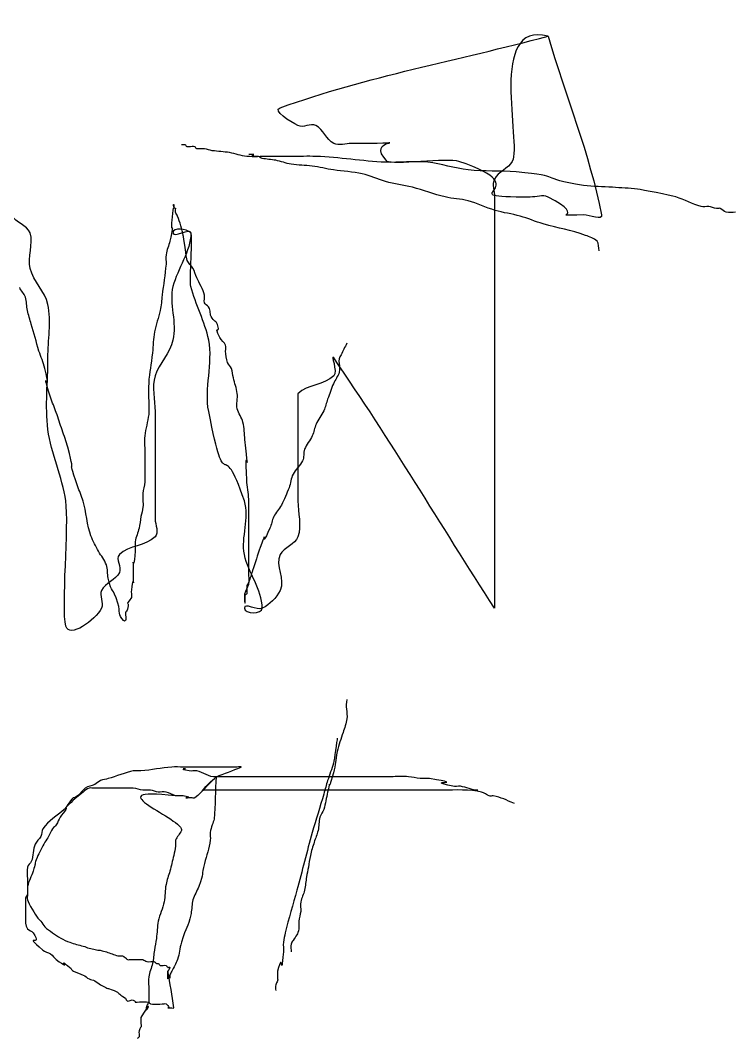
# Model space of a CAD drawing. Extents: x 12 to 154, y 536 to 784.
# Drawn here: x 67.7 to 153.5, y 662 to 784 of the extents above; entities that cross this region are included whole.
import ezdxf

# ---------------------------------------------------------------- set-up
doc = ezdxf.new("R2010")
doc.units = 0
doc.layers.add('Layer_1', color=7, linetype='CONTINUOUS')

msp = doc.modelspace()

# ---------------------------------------------------------------- linework, layer by layer
at = {"layer": 'Layer_1', "color": 7}
for points in [[(131.03551, 782.142857), (123.744436, 784.042818), (127.865027, 769.37332), (126.749795, 767.142859)], [(98.892652, 773.57143), (109.335342, 777.300962), (120.321224, 779.285716), (131.03551, 782.142857)], [(131.03551, 782.142857), (133.178366, 775.000001), (136.001574, 768.026832), (137.464081, 760.714288)], [(101.035511, 771.428574), (100.132002, 771.880326), (97.941351, 773.231678), (98.892652, 773.57143)], [(103.178367, 771.428574), (102.539492, 771.74801), (101.674386, 771.109135), (101.035511, 771.428574)], [(105.321226, 769.285715), (104.417717, 769.73747), (104.081876, 770.976819), (103.178367, 771.428574)], [(87.278488, 769.113488), (87.201527, 769.113488), (87.124567, 769.113488), (87.047606, 769.113488)], [(87.50937, 769.113488), (87.440516, 769.1479), (87.355449, 769.113488), (87.278488, 769.113488)], [(87.74028, 768.882577), (87.64291, 768.931248), (87.60674, 769.064788), (87.50937, 769.113488)], [(107.464082, 769.285715), (106.749797, 769.285715), (105.960101, 768.966276), (105.321226, 769.285715)], [(109.606938, 769.285715), (108.892653, 769.285715), (108.178367, 769.285715), (107.464082, 769.285715)], [(111.749797, 767.142859), (108.892653, 770), (115.321224, 769.285715), (109.606938, 769.285715)], [(87.971162, 768.882577), (87.894201, 768.882577), (87.809105, 768.848165), (87.74028, 768.882577)], [(88.663844, 768.882577), (88.439851, 768.93859), (88.202055, 768.882577), (87.971162, 768.882577)], [(88.894755, 768.651695), (88.78803, 768.672955), (88.769463, 768.856187), (88.663844, 768.882577)], [(89.818342, 768.651695), (89.51286, 768.689878), (89.196639, 768.591317), (88.894755, 768.651695)], [(90.741923, 768.420785), (90.428278, 768.469031), (90.133223, 768.612322), (89.818342, 768.651695)], [(92.819985, 768.189903), (92.132518, 768.30448), (91.430768, 768.314826), (90.741923, 768.420785)], [(94.898044, 767.728114), (94.191982, 767.798725), (93.519913, 768.073249), (92.819985, 768.189903)], [(95.821642, 767.728097), (94.80242, 768.067838), (96.660524, 767.959007), (95.128954, 767.959007)], [(97.437898, 767.728114), (96.59128, 767.728114), (95.740461, 767.643868), (94.898044, 767.728114)], [(96.283434, 767.728097), (96.134105, 767.765429), (95.967675, 767.679426), (95.821642, 767.728097)], [(96.745224, 767.497215), (96.577214, 767.534547), (96.450395, 767.686371), (96.283434, 767.728097)], [(98.361493, 767.266305), (97.827837, 767.373029), (97.27649, 767.379152), (96.745224, 767.497215)], [(100.208645, 767.728114), (99.285063, 767.728114), (98.361479, 767.728114), (97.437898, 767.728114)], [(100.208659, 766.804513), (99.581754, 766.903499), (98.98384, 767.141836), (98.361493, 767.266305)], [(103.210288, 767.728114), (102.21048, 767.766552), (101.209192, 767.728114), (100.208645, 767.728114)], [(102.748513, 766.573631), (101.906198, 766.688491), (101.048366, 766.671936), (100.208659, 766.804513)], [(105.288364, 766.111842), (104.437874, 766.242689), (103.601117, 766.457368), (102.748513, 766.573631)], [(111.522532, 767.035426), (108.744922, 767.158875), (105.988586, 767.621256), (103.210288, 767.728114)], [(116.602237, 767.035426), (114.916283, 767.192267), (113.214098, 766.960251), (111.522532, 767.035426)], [(120.321224, 767.142859), (119.139812, 767.536662), (112.207935, 766.684715), (111.749797, 767.142859)], [(121.451046, 766.111844), (119.815353, 766.289633), (118.240495, 766.883032), (116.602237, 767.035426)], [(128.892654, 762.857141), (118.502206, 762.857141), (130.589793, 763.720002), (120.321224, 767.142859)], [(126.749795, 767.142859), (126.298043, 766.23935), (125.058694, 765.903506), (124.606939, 764.999997)], [(108.751799, 765.650052), (107.61484, 765.902704), (106.439516, 765.934739), (105.288364, 766.111842)], [(111.522546, 764.726465), (110.582478, 764.979571), (109.702157, 765.43886), (108.751799, 765.650052)], [(127.223439, 765.880963), (125.306048, 766.059318), (123.365441, 765.90364), (121.451046, 766.111844)], [(135.304787, 764.26469), (129.506845, 765.170615), (133.233676, 765.321866), (127.223439, 765.880963)], [(114.755085, 764.03378), (113.688071, 764.309137), (112.586632, 764.439979), (111.522546, 764.726465)], [(124.606939, 764.999997), (124.2875, 764.361125), (124.606939, 763.571426), (124.606939, 762.857141)], [(138.768222, 764.03378), (137.614122, 764.116211), (136.447957, 764.086051), (135.304787, 764.26469)], [(118.680313, 762.879305), (117.35456, 763.199308), (116.07565, 763.692987), (114.755085, 764.03378)], [(131.03551, 762.857141), (130.396635, 763.176583), (129.606939, 762.857141), (128.892654, 762.857141)], [(141.769865, 763.802898), (140.774111, 763.927367), (139.769175, 763.96229), (138.768222, 764.03378)], [(146.387778, 762.879319), (145.704538, 763.096708), (142.297733, 763.736913), (141.769865, 763.802898)], [(86.123968, 761.955704), (86.123968, 760.688796), (86.149196, 762.670559), (85.893086, 760.108535)], [(86.123968, 761.724822), (86.089555, 761.793676), (86.123968, 762.032682), (86.123968, 761.955704)], [(86.354878, 761.032137), (86.354878, 762.08324), (86.463729, 761.04546), (86.123968, 761.724822)], [(121.45106, 762.417507), (120.546933, 762.660918), (119.590495, 762.659586), (118.680313, 762.879305)], [(124.683599, 761.263033), (123.586571, 761.588076), (122.555889, 762.120057), (121.45106, 762.417507)], [(124.606939, 762.857141), (124.606939, 762.142859), (124.606939, 761.428573), (124.606939, 760.714288)], [(135.321225, 760.714288), (130.295843, 760.714288), (136.331376, 760.209208), (131.03551, 762.857141)], [(149.389421, 761.724836), (148.36098, 762.027318), (147.409316, 762.554285), (146.387778, 762.879319)], [(150.313005, 761.724836), (150.007521, 761.763019), (149.684774, 761.637983), (149.389421, 761.724836)], [(151.236587, 761.493926), (150.923571, 761.54614), (150.627892, 761.685463), (150.313005, 761.724836)], [(68.892653, 758.571432), (68.573214, 759.529746), (67.069239, 759.755974), (66.749797, 760.714288)], [(85.893086, 760.108535), (85.685788, 758.035587), (86.303075, 760.559474), (85.662204, 757.568684)], [(86.58576, 760.570347), (86.521867, 760.730136), (86.396604, 760.865173), (86.354878, 761.032137)], [(87.278454, 758.26139), (87.153106, 758.95073), (86.850473, 759.908571), (86.58576, 760.570347)], [(124.606939, 760.714288), (124.606939, 757.142855), (124.606939, 753.571429), (124.606939, 749.999996)], [(127.685245, 760.570347), (126.69643, 760.847207), (125.668137, 760.971319), (124.683599, 761.263033)], [(130.455992, 759.64676), (129.521392, 759.919368), (128.62273, 760.307848), (127.685245, 760.570347)], [(137.464081, 760.714288), (137.604169, 760.01387), (136.03551, 760.714288), (135.321225, 760.714288)], [(151.698379, 761.493926), (151.555456, 761.551072), (151.388425, 761.468698), (151.236587, 761.493926)], [(152.391067, 761.032137), (152.121861, 761.099403), (151.956034, 761.390861), (151.698379, 761.493926)], [(153.545545, 761.032137), (153.160719, 761.032137), (152.764401, 760.938792), (152.391067, 761.032137)], [(88.178369, 758.571432), (87.673289, 759.076506), (86.035507, 759.285717), (86.035507, 758.571432)], [(86.035507, 758.571432), (86.035507, 757.857146), (88.178369, 759.285717), (88.178369, 758.571432)], [(135.535697, 758.26139), (133.715305, 758.944032), (132.347117, 759.095181), (130.455992, 759.64676)], [(68.892653, 754.285714), (68.546174, 755.671632), (69.344408, 757.216168), (68.892653, 758.571432)], [(88.178369, 758.571432), (88.178369, 756.312659), (86.583345, 754.334186), (86.035507, 752.142861)], [(87.740243, 755.259746), (87.665834, 755.445728), (87.28962, 758.199966), (87.278454, 758.26139)], [(88.178369, 752.142861), (87.983912, 752.920671), (88.440857, 758.308941), (88.178369, 758.571432)], [(136.921071, 757.568699), (136.581086, 757.957258), (136.01912, 758.0801), (135.535697, 758.26139)], [(85.662204, 757.568684), (85.544793, 757.020807), (85.292529, 756.505108), (85.200412, 755.952418)], [(137.151952, 756.414221), (137.074992, 756.799047), (137.179449, 757.273354), (136.921071, 757.568699)], [(85.200412, 755.952418), (85.137114, 755.572827), (85.229892, 755.181629), (85.200412, 754.797935)], [(85.200412, 754.797935), (85.105225, 753.560572), (84.892552, 752.335047), (84.738623, 751.103609)], [(88.432929, 754.336159), (88.24604, 754.672558), (87.883163, 754.902439), (87.740243, 755.259746)], [(71.035509, 749.999996), (70.722278, 751.566178), (69.280027, 752.736215), (68.892653, 754.285714)], [(88.894718, 753.181685), (88.726397, 753.560427), (88.634214, 753.973849), (88.432929, 754.336159)], [(89.818305, 751.103623), (89.666198, 751.788065), (89.178525, 752.543127), (88.894718, 753.181685)], [(68.345116, 750.872713), (68.203213, 751.298465), (67.794347, 751.601443), (67.652433, 752.027187)], [(86.035507, 752.142861), (85.531311, 750.12605), (86.539711, 747.731089), (86.035507, 745.714287)], [(90.321225, 745.714287), (89.878246, 747.929194), (88.726201, 749.951532), (88.178369, 752.142861)], [(68.575997, 749.25644), (68.46196, 749.788588), (68.517207, 750.356413), (68.345116, 750.872713)], [(84.738623, 751.103609), (84.661662, 750.487887), (84.635555, 749.863647), (84.507741, 749.25644)], [(89.818305, 750.180042), (89.720963, 750.472101), (89.885061, 750.803091), (89.818305, 751.103623)], [(71.035509, 743.571434), (71.035509, 745.714287), (71.455762, 747.898761), (71.035509, 749.999996)], [(90.280094, 749.718244), (90.149474, 749.892404), (89.887141, 749.973532), (89.818305, 750.180042)], [(90.741886, 748.332876), (90.313569, 748.903963), (90.708409, 749.147156), (90.280094, 749.718244)], [(124.606939, 749.999996), (124.606939, 737.857145), (124.606939, 725.714286), (124.606939, 713.571432)], [(69.037795, 747.640176), (68.883874, 748.178932), (68.693403, 748.708566), (68.575997, 749.25644)], [(84.507741, 749.25644), (84.326947, 748.397727), (83.97203, 747.579974), (83.815047, 746.716589)], [(91.434572, 747.409295), (91.294852, 747.968179), (91.0869, 747.872855), (90.741886, 748.332876)], [(69.961374, 744.407632), (69.627124, 745.477251), (69.345655, 746.56266), (69.037795, 747.640176)], [(91.665482, 746.023918), (90.862376, 747.630133), (91.694055, 746.371474), (91.434572, 747.409295)], [(83.815047, 746.716589), (83.662968, 745.880196), (83.67802, 745.021647), (83.584165, 744.176735)], [(92.35817, 745.100337), (92.206573, 745.454044), (91.837582, 745.679721), (91.665482, 746.023918)], [(86.035507, 745.714287), (85.648133, 744.164779), (84.397734, 742.943803), (83.892654, 741.428569)], [(90.321225, 737.14286), (89.760892, 739.944516), (90.881558, 742.912625), (90.321225, 745.714287)], [(92.35817, 744.407646), (92.332658, 744.637139), (92.449134, 744.88811), (92.35817, 745.100337)], [(106.904619, 745.331233), (106.673737, 744.869443), (106.388374, 744.431068), (106.211934, 743.945856)], [(70.654059, 742.329575), (70.476979, 743.037928), (70.17916, 743.710717), (69.961374, 744.407632)], [(71.035509, 734.999998), (70.681124, 737.83508), (71.035509, 740.714284), (71.035509, 743.571434)], [(83.584165, 744.176735), (83.416042, 742.663641), (83.206757, 742.085677), (83.122376, 740.48241)], [(92.58908, 743.022275), (92.441027, 743.46641), (92.409874, 743.942353), (92.35817, 744.407646)], [(105.321226, 743.571434), (104.914647, 744.158713), (105.8263, 741.933649), (105.321226, 741.428569)], [(124.606939, 713.571432), (118.178368, 723.57143), (112.088041, 733.797139), (105.321226, 743.571434)], [(106.211934, 743.945856), (105.665369, 743.31614), (106.181291, 742.535354), (105.981024, 741.867792)], [(71.346753, 738.866135), (69.944471, 743.35343), (71.667992, 738.273852), (70.654059, 742.329575)], [(93.050872, 742.32959), (92.953446, 742.589413), (92.676832, 742.75901), (92.58908, 743.022275)], [(93.281754, 741.175106), (93.193512, 741.557503), (93.188665, 741.962129), (93.050872, 742.32959)], [(83.892654, 741.428569), (83.440896, 740.073314), (83.892654, 738.571431), (83.892654, 737.14286)], [(93.743546, 739.327941), (93.664828, 739.957714), (93.424467, 740.556689), (93.281754, 741.175106)], [(105.321226, 741.428569), (104.191841, 740.29919), (102.164896, 740.415104), (101.035511, 739.285716)], [(105.981024, 741.867792), (105.832658, 741.373274), (105.491716, 740.956978), (105.288335, 740.482424)], [(83.122376, 740.48241), (83.081954, 739.713815), (83.122376, 738.943101), (83.122376, 738.173452)], [(105.288335, 740.482424), (105.029306, 739.877998), (104.81682, 739.254538), (104.595647, 738.635255)], [(72.039438, 737.018969), (71.820575, 737.639076), (71.542894, 738.238484), (71.346753, 738.866135)], [(93.743546, 737.480781), (93.622791, 738.084546), (93.819912, 738.716975), (93.743546, 739.327941)], [(101.035511, 739.285716), (100.949281, 739.199486), (101.035511, 731.501226), (101.035511, 730.714289)], [(104.595647, 738.635255), (104.431918, 738.176839), (104.337836, 737.691851), (104.133858, 737.249885)], [(83.122376, 738.173452), (83.122376, 737.71166), (83.176291, 737.246707), (83.122376, 736.788073)], [(94.436235, 735.864508), (94.294077, 736.433158), (93.8585, 736.906011), (93.743546, 737.480781)], [(72.732124, 734.940913), (72.501242, 735.633598), (72.282444, 736.330439), (72.039438, 737.018969)], [(83.122376, 736.788073), (83.021831, 735.93347), (82.74217, 735.104849), (82.660586, 734.248222)], [(83.892654, 737.14286), (83.892654, 734.285713), (83.892654, 731.428571), (83.892654, 728.571433)], [(94.60694, 726.428571), (91.749796, 734.999998), (92.550739, 725.995287), (90.321225, 737.14286)], [(104.133858, 737.249885), (103.873836, 736.686476), (103.470307, 736.197012), (103.210274, 735.633612)], [(73.178371, 726.428571), (72.761873, 729.344047), (71.400801, 732.077668), (71.035509, 734.999998)], [(73.424806, 732.862851), (73.238995, 733.56897), (72.963017, 734.248222), (72.732124, 734.940913)], [(94.667117, 733.786444), (94.597753, 734.47994), (94.605265, 735.188369), (94.436235, 735.864508)], [(103.210274, 735.633612), (103.006293, 735.191646), (102.952463, 734.690203), (102.748484, 734.248236)], [(82.660586, 734.248222), (82.587623, 733.482037), (82.660586, 732.708921), (82.660586, 731.93927)], [(94.897998, 728.937635), (94.609307, 734.711511), (95.286552, 727.591955), (94.667117, 733.786444)], [(102.748484, 734.248236), (102.488462, 733.684836), (102.047652, 733.211121), (101.8249, 732.631969)], [(74.579289, 728.244935), (73.092521, 732.705245), (74.599415, 728.398885), (73.424806, 732.862851)], [(101.8249, 732.631969), (101.656834, 732.195011), (101.790176, 731.671662), (101.59399, 731.246593)], [(82.660586, 731.93927), (82.660586, 731.246579), (82.660586, 730.553893), (82.660586, 729.861208)], [(101.59399, 731.246593), (101.316535, 730.645452), (100.735603, 730.222506), (100.439512, 729.630329)], [(101.035511, 730.714289), (101.035511, 729.285718), (101.035511, 727.857147), (101.035511, 726.428571)], [(82.660586, 729.861208), (82.660586, 729.476385), (82.695453, 729.089977), (82.660586, 728.706725)], [(95.128909, 726.628677), (95.085992, 727.400982), (94.936635, 728.165112), (94.897998, 728.937635)], [(100.439512, 729.630329), (100.18893, 729.129163), (100.131653, 728.552809), (99.97772, 728.014056)], [(75.271975, 726.39777), (75.095972, 727.03137), (74.787236, 727.621092), (74.579289, 728.244935)], [(82.660586, 728.706725), (82.618209, 728.240488), (82.465591, 727.788132), (82.429705, 727.321357)], [(83.892654, 728.571433), (83.892654, 727.142856), (83.892654, 725.714286), (83.892654, 724.285715)], [(99.97772, 728.014056), (99.669861, 727.321371), (99.410854, 726.604835), (99.054139, 725.935992)], [(73.178371, 711.42857), (72.622814, 713.650799), (73.595032, 723.511902), (73.178371, 726.428571)], [(76.195556, 722.241652), (75.763976, 723.392549), (75.585461, 725.269229), (75.271975, 726.39777)], [(82.429705, 727.321357), (82.388375, 726.784183), (82.474407, 726.241978), (82.429705, 725.705084)], [(94.60694, 719.999997), (94.186689, 722.101243), (95.28457, 724.395679), (94.60694, 726.428571)], [(95.128909, 724.781517), (95.128909, 725.397239), (95.163066, 726.013911), (95.128909, 726.628677)], [(101.035511, 726.428571), (101.035511, 725), (101.487266, 723.498117), (101.035511, 722.142859)], [(82.429705, 725.705084), (82.397078, 725.313997), (82.269009, 724.936723), (82.198823, 724.55061)], [(99.054139, 725.935992), (98.792955, 725.446287), (98.378762, 725.047033), (98.130555, 724.550624)], [(82.198823, 724.55061), (82.115059, 724.089997), (82.073191, 723.621404), (81.967912, 723.165231)], [(83.892654, 724.285715), (83.892654, 723.57143), (84.397734, 722.647933), (83.892654, 722.142859)], [(95.128909, 721.318079), (95.128909, 722.472559), (95.128909, 723.627034), (95.128909, 724.781517)], [(97.668765, 723.165245), (96.19367, 719.92004), (97.668403, 724.030106), (96.514285, 720.856287)], [(98.130555, 724.550624), (97.912854, 724.115239), (97.870192, 723.608382), (97.668765, 723.165245)], [(81.967912, 723.165231), (81.841912, 722.619269), (81.598238, 722.101657), (81.506115, 721.548958)], [(77.119143, 720.394483), (76.795189, 721.001894), (76.437272, 721.597079), (76.195556, 722.241652)], [(83.892654, 722.142859), (82.763266, 721.013474), (80.736321, 721.129385), (79.606942, 719.999997)], [(81.506115, 721.548958), (81.442817, 721.169368), (81.540981, 720.777725), (81.506115, 720.394483)], [(101.035511, 722.142859), (100.716072, 721.184539), (99.344407, 720.903506), (98.892652, 719.999997)], [(78.042722, 718.778211), (77.834035, 719.362582), (77.411149, 719.846969), (77.119143, 720.394483)], [(81.506115, 720.394483), (81.199304, 717.019537), (81.275233, 720.990465), (81.275233, 717.623736)], [(95.128909, 717.854647), (95.128909, 719.009121), (95.128909, 720.163602), (95.128909, 721.318079)], [(96.514285, 720.856287), (96.182578, 719.944087), (95.897917, 719.007185), (95.590704, 718.08554)], [(79.606942, 719.999997), (79.101862, 719.494926), (79.926375, 718.496022), (79.606942, 717.857144)], [(96.749796, 713.571432), (96.749796, 715.830199), (95.049921, 717.785099), (94.60694, 719.999997)], [(98.892652, 719.999997), (98.253777, 718.722247), (99.53153, 716.992041), (98.892652, 715.714288)], [(79.606942, 717.857144), (79.155187, 716.953632), (77.915835, 716.617797), (77.46408, 715.714288)], [(78.273604, 717.161947), (78.151232, 717.692233), (78.225755, 718.26569), (78.042722, 718.778211)], [(81.275233, 717.623736), (81.275233, 715.197059), (81.349926, 718.221073), (81.044351, 715.776568)], [(95.128909, 716.469276), (95.229085, 716.920064), (95.128909, 717.392855), (95.128909, 717.854647)], [(95.590704, 718.08554), (95.436782, 717.623751), (95.299829, 717.155946), (95.128911, 716.700169)], [(79.428087, 714.160304), (78.754382, 716.349838), (78.745751, 715.115985), (78.273604, 717.161947)], [(95.128911, 716.700169), (95.068477, 716.53902), (94.931762, 716.407129), (94.898001, 716.238374)], [(77.46408, 715.714288), (77.144647, 715.075407), (77.783519, 714.210304), (77.46408, 713.571432)], [(81.044351, 715.776568), (81.006168, 715.471087), (81.128937, 715.149006), (81.044351, 714.852989)], [(94.667119, 714.391214), (94.667119, 714.699074), (94.600335, 715.014261), (94.667119, 715.314793)], [(94.667119, 715.314793), (94.757034, 715.719396), (95.038999, 716.064673), (95.128909, 716.469276)], [(94.898001, 715.314807), (94.84933, 715.217437), (94.71579, 715.181267), (94.667119, 715.083897)], [(94.898001, 716.238374), (94.852704, 716.011971), (94.898001, 715.776582), (94.898001, 715.545689)], [(94.898001, 715.545689), (94.898001, 715.468728), (94.932414, 715.383632), (94.898001, 715.314807)], [(98.892652, 715.714288), (98.4409, 714.810779), (97.653305, 714.023181), (96.749796, 713.571432)], [(80.120769, 712.082242), (79.359287, 712.843716), (79.77208, 713.042308), (79.428087, 714.160304)], [(81.044351, 714.852989), (80.121334, 713.468458), (80.859759, 714.853596), (80.582562, 713.46761)], [(94.667119, 714.391214), (94.667119, 714.314254), (94.590159, 714.160332), (94.667119, 714.160332)], [(96.749796, 713.571432), (96.110921, 713.251993), (94.60694, 714.285717), (94.60694, 713.571432)], [(94.667119, 715.083897), (94.63197, 715.013626), (94.667119, 714.495192), (94.667119, 714.391214)], [(94.667119, 714.160332), (94.74408, 714.160332), (94.667119, 714.314254), (94.667119, 714.391214)], [(77.46408, 713.571432), (76.749795, 712.142855), (73.565745, 709.879071), (73.178371, 711.42857)], [(80.35168, 713.005821), (80.308848, 712.834438), (80.422546, 712.153108), (80.35168, 712.082242)], [(80.582562, 713.46761), (80.548801, 713.298864), (80.393406, 713.172787), (80.35168, 713.005821)], [(94.60694, 713.571432), (94.60694, 712.857149), (96.749796, 712.857149), (96.749796, 713.571432)], [(80.35168, 712.082242), (80.297226, 712.027789), (80.175195, 712.027789), (80.120769, 712.082242)], [(106.904619, 702.615529), (106.650635, 701.863926), (107.01347, 701.06849), (106.904619, 700.306574)], [(106.904619, 700.306574), (106.832137, 699.799207), (106.607302, 699.183726), (106.44283, 698.690307)], [(106.44283, 698.690307), (106.178272, 697.896621), (105.948386, 697.240415), (105.750142, 696.38135)], [(105.750142, 697.997616), (105.710854, 697.722684), (105.386924, 695.365625), (105.28835, 694.995973)], [(105.750142, 696.38135), (105.486123, 695.237309), (105.58474, 694.928239), (105.28835, 693.841499)], [(87.278491, 694.534184), (86.816699, 694.534184), (86.353733, 694.567094), (85.893111, 694.534184)], [(94.205358, 694.534184), (94.345503, 694.59785), (93.897496, 694.534184), (93.743566, 694.534184)], [(105.28835, 694.995973), (105.100214, 694.29047), (104.81345, 693.614832), (104.595661, 692.917912)], [(81.275199, 694.072392), (80.400886, 693.913425), (79.13931, 693.408538), (78.273556, 693.148805)], [(82.198786, 694.072392), (81.891984, 694.04688), (81.578092, 694.127441), (81.275199, 694.072392)], [(85.893111, 694.534184), (84.655239, 694.445771), (83.435519, 694.175451), (82.198786, 694.072392)], [(87.971176, 694.072397), (86.379284, 694.33772), (88.156108, 694.303279), (87.278491, 694.303279)], [(91.434609, 694.534184), (90.049238, 694.534184), (88.663859, 694.534184), (87.278491, 694.534184)], [(88.894755, 694.072397), (88.589993, 694.115966), (88.274849, 694.021771), (87.971176, 694.072397)], [(91.203715, 693.379715), (90.357097, 692.533094), (89.577862, 691.61324), (88.663859, 690.839855)], [(91.203715, 693.379715), (90.34056, 693.230499), (89.690219, 693.958759), (88.894755, 694.072397)], [(89.58746, 691.763423), (90.083307, 692.34192), (90.664971, 692.84094), (91.203727, 693.379701)], [(91.203715, 693.379715), (91.126755, 691.686479), (91.107989, 689.989589), (90.972833, 688.300004)], [(92.819985, 693.379715), (92.281226, 693.379715), (91.737057, 693.30352), (91.203715, 693.379715)], [(91.203727, 693.379701), (92.204271, 693.764532), (93.229449, 694.090587), (94.205358, 694.534184)], [(93.281774, 694.534184), (92.666052, 694.534184), (92.050333, 694.534184), (91.434609, 694.534184)], [(97.437898, 693.379715), (95.898594, 693.379715), (94.359288, 693.379715), (92.819985, 693.379715)], [(93.743566, 694.534184), (93.589645, 694.534184), (93.435707, 694.534184), (93.281774, 694.534184)], [(109.213577, 693.379715), (105.28835, 693.379715), (101.363125, 693.379715), (97.437898, 693.379715)], [(105.28835, 693.841499), (104.431703, 690.700453), (105.136611, 693.876677), (104.595661, 691.532541)], [(112.446116, 693.379715), (111.368602, 693.379715), (110.291088, 693.379715), (109.213577, 693.379715)], [(114.293282, 693.379715), (113.679125, 693.423595), (113.061838, 693.379715), (112.446116, 693.379715)], [(115.678655, 693.148805), (115.212416, 693.191183), (114.760253, 693.346351), (114.293282, 693.379715)], [(76.657289, 692.456131), (76.19163, 692.223293), (75.906309, 692.296965), (75.502809, 691.994341)], [(86.354904, 691.070735), (76.218256, 692.305707), (87.675698, 688.17083), (87.047595, 686.914625)], [(77.349974, 692.917923), (77.094913, 692.808619), (76.905496, 692.580234), (76.657289, 692.456131)], [(78.273556, 693.148805), (77.969602, 693.057614), (77.641651, 693.042931), (77.349974, 692.917923)], [(104.595661, 692.917912), (104.428531, 692.383102), (104.291974, 691.839193), (104.133872, 691.301645)], [(116.833133, 693.148805), (116.453543, 693.212102), (116.061902, 693.113995), (115.678655, 693.148805)], [(119.603883, 692.225226), (115.763698, 693.078599), (121.775383, 692.325091), (116.833133, 693.148805)], [(120.527464, 692.225226), (120.22198, 692.263409), (119.904412, 692.15847), (119.603883, 692.225226)], [(122.605526, 691.763437), (121.882147, 691.761935), (121.23157, 692.137213), (120.527464, 692.225226)], [(75.271912, 691.532501), (73.982032, 690.529255), (74.000174, 690.491659), (72.962955, 689.454439)], [(74.579227, 691.070763), (73.825118, 690.50518), (74.362575, 691.261761), (73.65564, 690.378069)], [(75.502809, 691.994341), (75.154507, 691.733129), (74.927529, 691.331987), (74.579227, 691.070763)], [(75.964598, 691.99429), (75.701344, 691.90653), (75.490957, 691.702872), (75.271912, 691.532501)], [(76.657289, 691.99429), (76.426407, 691.99429), (76.183651, 692.067339), (75.964598, 691.99429)], [(78.273556, 691.99429), (77.7348, 691.99429), (77.196044, 691.99429), (76.657289, 691.99429)], [(80.351617, 691.99429), (79.658932, 691.99429), (78.966241, 691.99429), (78.273556, 691.99429)], [(81.275199, 691.99429), (80.969219, 692.028278), (80.659477, 691.99429), (80.351617, 691.99429)], [(82.429679, 691.763409), (82.039635, 691.80675), (81.665249, 691.950977), (81.275199, 691.99429)], [(83.35326, 691.763409), (83.047776, 691.801591), (82.735656, 691.729421), (82.429679, 691.763409)], [(84.276848, 691.532527), (83.961961, 691.5719), (83.668147, 691.724064), (83.35326, 691.763409)], [(85.200426, 691.532527), (84.899894, 691.599283), (84.582329, 691.494344), (84.276848, 691.532527)], [(86.354904, 691.070737), (85.970078, 691.224659), (85.605029, 691.442617), (85.200426, 691.532527)], [(87.278491, 691.070737), (86.974815, 691.121364), (86.662763, 691.070737), (86.354904, 691.070737)], [(88.202069, 690.839855), (86.495811, 690.839855), (89.0769, 690.771002), (87.278491, 691.070737)], [(89.818342, 691.763423), (89.741381, 691.763423), (89.537343, 691.705001), (89.58746, 691.763423)], [(90.280131, 691.763423), (90.12621, 691.763423), (89.972271, 691.763423), (89.818342, 691.763423)], [(91.896401, 691.763423), (91.357645, 691.763423), (90.818889, 691.763423), (90.280131, 691.763423)], [(96.976106, 691.763423), (95.28287, 691.763423), (93.589637, 691.763423), (91.896401, 691.763423)], [(114.062386, 691.763423), (108.366959, 691.763423), (102.671532, 691.763423), (96.976106, 691.763423)], [(104.133872, 691.301645), (103.680408, 689.759864), (103.189997, 688.22898), (102.748499, 686.683732)], [(104.595661, 691.532541), (104.436099, 690.841123), (104.342556, 690.132679), (104.133872, 689.454479)], [(118.449403, 691.763423), (116.987063, 691.763423), (115.524726, 691.763423), (114.062386, 691.763423)], [(123.067315, 691.532541), (121.751413, 691.891424), (119.799828, 691.763423), (118.449403, 691.763423)], [(123.9909, 691.070752), (123.664363, 691.179602), (123.399388, 691.44198), (123.067315, 691.532541)], [(124.452689, 691.070752), (124.300865, 691.09598), (124.136929, 691.022081), (123.9909, 691.070752)], [(126.992543, 690.147164), (125.961599, 690.588995), (125.47012, 690.901175), (124.452689, 691.070752)], [(73.65564, 690.378069), (73.501719, 690.147187), (73.34778, 689.91628), (73.193851, 689.685384)], [(73.193851, 689.685384), (73.193851, 689.608423), (73.233451, 689.520492), (73.193851, 689.454502)], [(88.663859, 690.839855), (88.546363, 690.740416), (88.355999, 690.839855), (88.202069, 690.839855)], [(72.962955, 689.454439), (72.167318, 688.6588), (71.062336, 688.104335), (70.423104, 687.145482)], [(72.501165, 688.53092), (72.318728, 688.239037), (72.230315, 687.893729), (72.039376, 687.607333)], [(73.193851, 689.454502), (72.995851, 689.124515), (72.705121, 688.857253), (72.501165, 688.53092)], [(103.67208, 688.530898), (103.528874, 688.005845), (103.56357, 687.444914), (103.44117, 686.914625)], [(104.133872, 689.454479), (104.032647, 689.125499), (103.762644, 688.862968), (103.67208, 688.530898)], [(72.039376, 687.607333), (71.91862, 687.426199), (71.698334, 687.326675), (71.577584, 687.145544)], [(90.741923, 687.607311), (90.654758, 687.302189), (90.550386, 686.998619), (90.511041, 686.683732)], [(90.972833, 688.300004), (90.953558, 688.057387), (90.808792, 687.841333), (90.741923, 687.607311)], [(70.192193, 686.2219), (70.020102, 685.877703), (69.655802, 685.649974), (69.499508, 685.298313)], [(70.423104, 687.145482), (70.247072, 686.881434), (70.334124, 686.50573), (70.192193, 686.2219)], [(71.115789, 686.221963), (70.97811, 685.981018), (70.791681, 685.770216), (70.653997, 685.529272)], [(71.577584, 687.145544), (71.386671, 686.859157), (71.286562, 686.520808), (71.115789, 686.221963)], [(87.047595, 686.914625), (86.846902, 686.513225), (86.512484, 686.180353), (86.354904, 685.760151)], [(90.511041, 686.683732), (90.472859, 686.378248), (90.545029, 686.066128), (90.511041, 685.760151)], [(102.748499, 686.683732), (102.091776, 684.385206), (101.541129, 682.06013), (100.901333, 679.756859)], [(103.44117, 686.914625), (103.331724, 686.440318), (103.122533, 685.994496), (102.979378, 685.529249)], [(69.499508, 685.298313), (69.211321, 684.649894), (69.31724, 683.872466), (69.037719, 683.22026)], [(70.653997, 685.529272), (70.483238, 685.230426), (70.346137, 684.91355), (70.192208, 684.60569)], [(86.354904, 685.06746), (86.306233, 684.678044), (86.212264, 684.295379), (86.123993, 683.912982)], [(86.354904, 685.760151), (86.273833, 685.543952), (86.383562, 685.296575), (86.354904, 685.06746)], [(90.511041, 685.760151), (90.402985, 684.787677), (90.055678, 683.938701), (89.818356, 682.989403)], [(102.979378, 685.529249), (102.8146, 684.993711), (102.64358, 684.458946), (102.517588, 683.912982)], [(69.730418, 683.682112), (69.396871, 682.903843), (69.561558, 682.944605), (69.268629, 682.065839)], [(70.192208, 684.60569), (70.038286, 684.297831), (69.866002, 683.998475), (69.730418, 683.682112)], [(86.123993, 683.912982), (85.981269, 683.294564), (85.825732, 682.679061), (85.662204, 682.065816)], [(102.517588, 683.912982), (102.41231, 683.456811), (102.370442, 682.988219), (102.286706, 682.527606)], [(68.575921, 682.527566), (68.475745, 682.076772), (68.575921, 681.603987), (68.575921, 681.142195)], [(69.037719, 683.22026), (68.928415, 682.965198), (68.636123, 682.798467), (68.575921, 682.527566)], [(89.818356, 682.989403), (89.42631, 681.421221), (89.768466, 682.018475), (89.125665, 680.218648)], [(102.286706, 682.527606), (102.216492, 682.14149), (102.120313, 681.760236), (102.055796, 681.373131)], [(68.575921, 681.142195), (68.575921, 680.834336), (68.575921, 680.526476), (68.575921, 680.218608)], [(69.268629, 682.065839), (69.056739, 681.430221), (68.738063, 680.867181), (68.575935, 680.218671)], [(85.662204, 682.065816), (85.517836, 681.524422), (85.303672, 681.000267), (85.200412, 680.44955)], [(102.055796, 681.373131), (101.966335, 680.836312), (101.947286, 680.287147), (101.824914, 679.756859)], [(68.575935, 680.218671), (68.557226, 680.143978), (68.575935, 680.064749), (68.575935, 679.987789)], [(68.575921, 680.218608), (68.575921, 679.910749), (68.575921, 679.602889), (68.575921, 679.29503)], [(68.575935, 679.987789), (68.575935, 679.756907), (68.621233, 679.521512), (68.575935, 679.295103)], [(85.200412, 680.44955), (85.071974, 679.764538), (85.113105, 679.053487), (84.96953, 678.371488)], [(89.125665, 680.218648), (88.928515, 679.666649), (88.594013, 679.16598), (88.43298, 678.602384)], [(68.345053, 678.833311), (68.296382, 678.68727), (68.345053, 678.525452), (68.345053, 678.371522)], [(68.575935, 679.295103), (68.542174, 679.126357), (68.399478, 678.996581), (68.345053, 678.833311)], [(68.575921, 679.29503), (68.575921, 679.064148), (68.512482, 678.824351), (68.575921, 678.602344)], [(100.901333, 679.756859), (100.431142, 678.064184), (99.911282, 676.390221), (99.515959, 674.677154)], [(101.824914, 679.756859), (101.715469, 679.282557), (101.4502, 678.850407), (101.363125, 678.371488)], [(68.345053, 678.371522), (68.345053, 677.755794), (68.345053, 677.140075), (68.345053, 676.524356)], [(68.575921, 678.602344), (68.680491, 678.236335), (69.588062, 676.723555), (69.730404, 676.524283)], [(84.96953, 678.371488), (84.803987, 677.58518), (84.442377, 676.84883), (84.276845, 676.06253)], [(88.43298, 678.602384), (88.28348, 678.079094), (88.316107, 677.51826), (88.202098, 676.986112)], [(101.363125, 678.371488), (101.294271, 677.992867), (101.401421, 677.599926), (101.363125, 677.217005)], [(68.345053, 676.524356), (68.345053, 676.092835), (68.272004, 675.518868), (68.575935, 675.138977)], [(69.730404, 676.524283), (69.856943, 676.347146), (70.056204, 676.232478), (70.192193, 676.06249)], [(88.202098, 676.986112), (87.776668, 675.000763), (87.682357, 675.58557), (87.047623, 673.522679)], [(101.363125, 677.217005), (101.324064, 676.82651), (101.175557, 676.452575), (101.132215, 676.06253)], [(68.575935, 675.138977), (68.749302, 674.922297), (69.114696, 674.908095), (69.268629, 674.677188)], [(70.192193, 676.06249), (70.36556, 675.845782), (70.457771, 675.566028), (70.653983, 675.369805)], [(70.653983, 675.369805), (70.926109, 675.097679), (71.264424, 674.900793), (71.57757, 674.677114)], [(84.276845, 676.06253), (84.13327, 675.380526), (84.13806, 674.6753), (84.045934, 673.984468)], [(101.132215, 675.138943), (101.036205, 674.466809), (100.782488, 674.32517), (100.439527, 673.753572)], [(101.132215, 676.06253), (101.098227, 675.756553), (101.175755, 675.443713), (101.132215, 675.138943)], [(69.268629, 674.677188), (70.587315, 672.699152), (67.797578, 674.896476), (70.423104, 672.599126)], [(71.57757, 674.677114), (72.230431, 674.210786), (72.895402, 673.815033), (73.655626, 673.522639)], [(84.045934, 673.984468), (83.984054, 673.520414), (83.886231, 673.061811), (83.815024, 672.599092)], [(99.515959, 674.677154), (99.427717, 674.294757), (99.324111, 673.913174), (99.285077, 673.522679)], [(70.423104, 672.599126), (70.682134, 672.372468), (71.066602, 672.337403), (71.346691, 672.137334)], [(73.655626, 673.522639), (74.178592, 673.321493), (74.735215, 673.221852), (75.271898, 673.06085)], [(75.271898, 673.06085), (75.50502, 672.990863), (75.728469, 672.888986), (75.964584, 672.829968)], [(75.964584, 672.829968), (77.86912, 672.35383), (76.383459, 672.842157), (78.042645, 672.36817)], [(83.815024, 672.599092), (83.732281, 672.061198), (83.698152, 671.514973), (83.584142, 670.982825)], [(87.047623, 673.522679), (86.796842, 672.707616), (86.877658, 672.222852), (86.585825, 671.444617)], [(99.285077, 672.368196), (98.942117, 668.595651), (99.304353, 672.907034), (98.592389, 670.059238)], [(99.285077, 673.522679), (99.246781, 673.139758), (99.319915, 672.751446), (99.285077, 672.368196)], [(100.208616, 673.291783), (100.148834, 673.052596), (100.208616, 672.63296), (100.208616, 672.368196)], [(100.439527, 673.753572), (100.350972, 673.606001), (100.250371, 673.458741), (100.208616, 673.291783)], [(71.346691, 672.137334), (71.61241, 671.947526), (71.773656, 671.634445), (72.039376, 671.444651)], [(72.039376, 671.444651), (74.251568, 669.864512), (71.837748, 671.975374), (73.65564, 670.52107)], [(78.042645, 672.36817), (78.510691, 672.234432), (78.955787, 672.024438), (79.428025, 671.906381)], [(79.428025, 671.906381), (79.502661, 671.887672), (79.581946, 671.906381), (79.658906, 671.906381)], [(79.658906, 671.906381), (80.002573, 671.906381), (79.953619, 671.940794), (80.351592, 671.675499)], [(80.351592, 671.675499), (80.442159, 671.615121), (80.485132, 671.493288), (80.582474, 671.444617)], [(80.582474, 671.444617), (80.651327, 671.410205), (80.736395, 671.444617), (80.813356, 671.444617)], [(80.813356, 671.444617), (80.890316, 671.444617), (80.967277, 671.444617), (81.044266, 671.444617)], [(81.044266, 671.444617), (81.267976, 671.444617), (82.291966, 671.49051), (82.429642, 671.444617)], [(82.429642, 671.444617), (82.592918, 671.390164), (82.728164, 671.268132), (82.891434, 671.213735)], [(86.585825, 671.444617), (86.40455, 670.961188), (86.124036, 670.521036), (85.89314, 670.059238)], [(73.65564, 670.52107), (73.825634, 670.385092), (73.928418, 670.167281), (74.117438, 670.059272)], [(82.891434, 671.213735), (83.077274, 671.15177), (83.667467, 671.28755), (83.815013, 671.213735)], [(83.584142, 670.982825), (83.466731, 670.434942), (83.214468, 669.919243), (83.122353, 669.366553)], [(83.815013, 671.213735), (83.912383, 671.165065), (83.948553, 671.031524), (84.045923, 670.982854)], [(84.045923, 670.982854), (84.114777, 670.948441), (84.20798, 671.017266), (84.276833, 670.982854)], [(84.276833, 670.982854), (84.374175, 670.934183), (84.410374, 670.800643), (84.507744, 670.751972)], [(84.507744, 670.751972), (84.692449, 670.659619), (85.015709, 670.844324), (85.200426, 670.751972)], [(85.200426, 670.751972), (85.297768, 670.703301), (85.333966, 670.569761), (85.431308, 670.52109)], [(85.431308, 670.52109), (85.500162, 670.486677), (85.662218, 670.59805), (85.662218, 670.52109)], [(85.662218, 670.52109), (85.662224, 670.348998), (85.508297, 670.213216), (85.431365, 670.059283)], [(74.117438, 670.059272), (74.477296, 669.853647), (74.901203, 669.782837), (75.271912, 669.597483)], [(75.271912, 669.597483), (75.520114, 669.473382), (75.716393, 669.259794), (75.964598, 669.135694)], [(75.964598, 669.135694), (76.182299, 669.026843), (76.439594, 669.013634), (76.657289, 668.904812)], [(83.122353, 669.366553), (83.059055, 668.986963), (83.122353, 668.596904), (83.122353, 668.212078)], [(85.431348, 669.13566), (85.354387, 669.13566), (85.431348, 669.289581), (85.431348, 669.366541)], [(86.123996, 665.672315), (85.969026, 667.144633), (85.662221, 668.596983), (85.431342, 670.059317)], [(85.431348, 669.366541), (85.431348, 669.597423), (85.431348, 669.828331), (85.431348, 670.059227)], [(85.662258, 669.597449), (85.61628, 669.459458), (85.781738, 669.13566), (85.431348, 669.13566)], [(85.89314, 670.059238), (85.816179, 669.905317), (85.716655, 669.760716), (85.662258, 669.597449)], [(98.592389, 670.059238), (98.517725, 669.760574), (98.592389, 669.443519), (98.592389, 669.13566)], [(98.592389, 669.13566), (98.592389, 669.058699), (98.616767, 668.97777), (98.592389, 668.904778)], [(76.657289, 668.904812), (76.90549, 668.780711), (77.109038, 668.580698), (77.349974, 668.443022)], [(77.349974, 668.443022), (78.576262, 667.742289), (77.886907, 668.182065), (78.966241, 667.750337)], [(78.966241, 667.750337), (79.79646, 667.418244), (79.236184, 667.464146), (80.351617, 666.82675)], [(83.122353, 668.212078), (83.122353, 667.904219), (83.122353, 667.596359), (83.122353, 667.288491)], [(98.361507, 668.442988), (98.305495, 668.218995), (98.361507, 667.981199), (98.361507, 667.750303)], [(98.592389, 668.904778), (98.537964, 668.741502), (98.403233, 668.609946), (98.361507, 668.442988)], [(80.351617, 666.82675), (80.515063, 666.12274), (80.991369, 666.73777), (81.275199, 666.595868)], [(81.275199, 666.595868), (81.845836, 666.310552), (81.195517, 666.364986), (81.736994, 666.364986)], [(82.891471, 665.90312), (82.483778, 664.272337), (84.003066, 667.524892), (82.198786, 664.517744)], [(83.122353, 667.288491), (83.122353, 666.980632), (83.17298, 666.668585), (83.122353, 666.36491)], [(81.736994, 666.364986), (81.935164, 666.364986), (82.987274, 666.41), (83.122364, 666.364986)], [(83.122353, 666.36491), (83.094007, 666.195143), (82.933197, 666.070078), (82.891471, 665.90312)], [(83.122364, 666.364986), (83.225631, 666.330574), (83.250009, 666.168517), (83.353275, 666.134104)], [(83.353275, 666.134104), (83.480947, 666.091585), (84.506128, 666.134104), (84.738651, 666.134104)], [(84.738651, 666.134104), (84.892572, 666.134104), (85.072365, 666.219484), (85.20044, 666.134104)], [(85.20044, 666.134104), (85.996386, 665.603473), (85.021943, 665.672315), (85.662232, 665.672315)], [(85.662232, 665.672315), (85.739193, 665.672315), (85.816154, 665.672315), (85.893114, 665.672315)], [(85.893114, 665.672315), (85.970075, 665.672315), (86.132075, 665.59578), (86.123996, 665.672315)], [(82.198786, 664.517744), (82.159186, 664.451753), (82.198786, 664.363823), (82.198786, 664.286862)], [(82.198786, 664.286862), (82.198786, 664.132941), (82.198786, 663.979003), (82.198786, 663.825073)], [(81.967876, 662.901491), (81.894827, 662.68243), (82.040924, 662.427853), (81.967876, 662.2088)], [(82.198786, 663.825073), (82.198786, 662.923091), (82.267639, 663.800695), (81.967876, 662.901491)], [(81.967876, 662.2088), (81.933463, 662.105534), (81.813954, 662.054879), (81.736994, 661.977918)]]:
    msp.add_open_spline(points, degree=3, dxfattribs=at)

doc.saveas('drawing.dxf')
